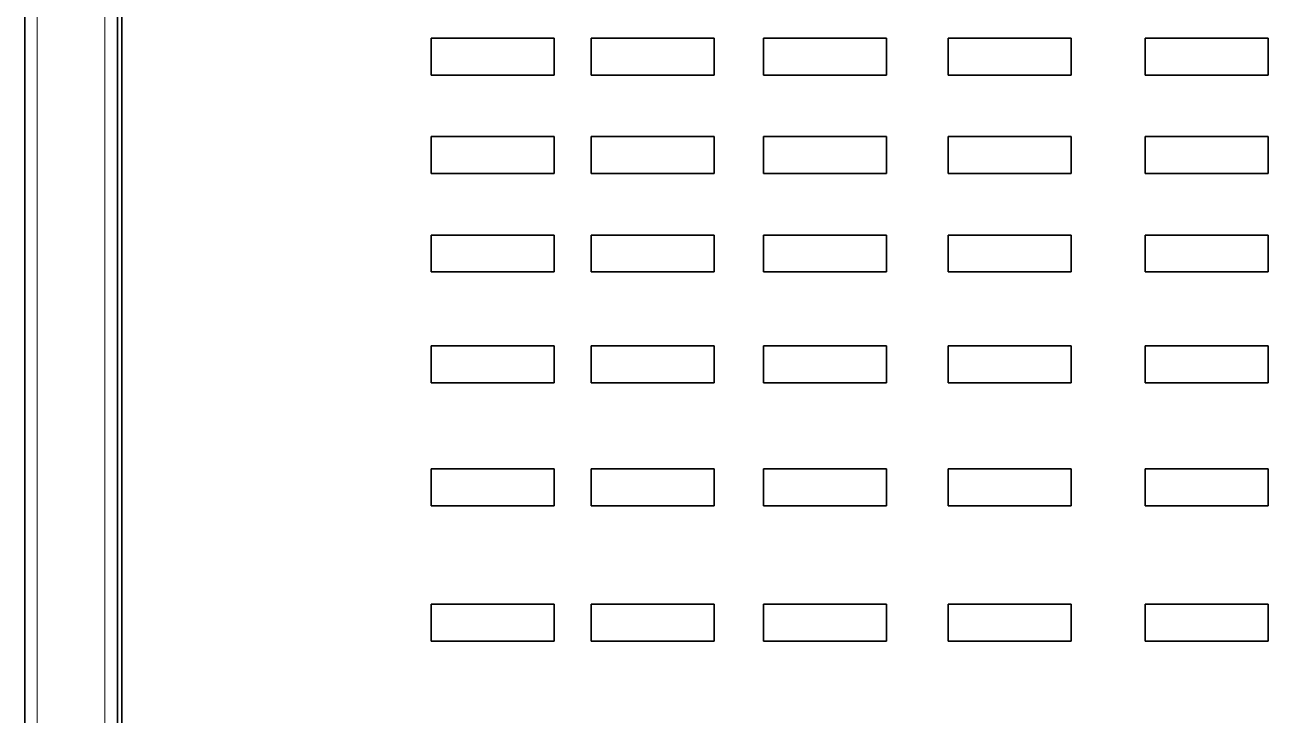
# Model space of a CAD drawing. Extents: x -45 to 645, y -160 to 467.
# Drawn here: x 291.1 to 341.6, y 195.1 to 223.1 of the extents above; entities that cross this region are included whole.
import ezdxf

# ---------------------------------------------------------------- set-up
doc = ezdxf.new("R2010")
doc.units = 0
doc.layers.add('layer 1', color=7, linetype='Continuous')

msp = doc.modelspace()

# ---------------------------------------------------------------- linework, layer by layer
at = {"color": 7, "lineweight": 35}
for p, q in [((295.071, 237.062), (295.071, 205.062)), ((295.071, 237.062), (295.071, 205.062)), ((295.071, 237.062), (295.071, 205.062)), ((295.071, 237.062), (295.071, 205.062)), ((291.132, 168.806), (291.132, 236.762)), ((291.132, 168.806), (291.132, 236.762)), ((291.132, 168.806), (291.132, 236.762)), ((291.132, 168.806), (291.132, 236.762)), ((294.89, 168.651), (294.89, 225.463)), ((294.89, 225.463), (294.89, 168.651)), ((294.89, 168.651), (294.89, 225.463)), ((294.89, 225.463), (294.89, 168.651)), ((295.071, 205.062), (295.071, 168.706)), ((295.071, 205.062), (295.071, 168.706)), ((295.071, 205.062), (295.071, 168.706)), ((295.071, 205.062), (295.071, 168.706))]:
    msp.add_line(p, q, dxfattribs=at)
at = {"color": 7, "lineweight": 13}
for p, q in [((291.632, 236.762), (291.632, 168.806)), ((291.632, 236.762), (291.632, 168.806)), ((291.632, 236.762), (291.632, 168.806)), ((291.632, 236.762), (291.632, 168.806)), ((294.375, 168.711), (294.375, 236.262)), ((294.375, 168.711), (294.375, 236.262)), ((294.375, 168.711), (294.375, 236.262)), ((294.375, 168.711), (294.375, 236.262)), ((294.875, 168.711), (294.875, 236.262)), ((294.875, 236.262), (294.875, 168.711)), ((294.875, 168.711), (294.875, 236.262)), ((294.875, 236.262), (294.875, 168.711))]:
    msp.add_line(p, q, dxfattribs=at)
at = {"color": 7, "lineweight": 35, "ltscale": 0.0375}
for p, q in [((307.632, 221.062), (307.632, 222.562)), ((307.632, 221.062), (307.632, 222.562)), ((307.632, 221.062), (307.632, 222.562)), ((307.632, 221.062), (307.632, 222.562)), ((312.632, 222.562), (312.632, 221.062)), ((312.632, 222.562), (312.632, 221.062)), ((312.632, 222.562), (312.632, 221.062)), ((312.632, 222.562), (312.632, 221.062)), ((314.132, 221.062), (314.132, 222.562)), ((314.132, 221.062), (314.132, 222.562)), ((314.132, 221.062), (314.132, 222.562)), ((314.132, 221.062), (314.132, 222.562)), ((319.132, 222.562), (319.132, 221.062)), ((319.132, 222.562), (319.132, 221.062)), ((319.132, 222.562), (319.132, 221.062)), ((319.132, 222.562), (319.132, 221.062)), ((321.132, 221.062), (321.132, 222.562)), ((321.132, 221.062), (321.132, 222.562)), ((321.132, 221.062), (321.132, 222.562)), ((321.132, 221.062), (321.132, 222.562)), ((326.132, 222.562), (326.132, 221.062)), ((326.132, 222.562), (326.132, 221.062)), ((326.132, 222.562), (326.132, 221.062)), ((326.132, 222.562), (326.132, 221.062)), ((328.632, 221.062), (328.632, 222.562)), ((328.632, 221.062), (328.632, 222.562)), ((328.632, 221.062), (328.632, 222.562)), ((328.632, 221.062), (328.632, 222.562)), ((333.632, 222.562), (333.632, 221.062)), ((333.632, 222.562), (333.632, 221.062)), ((333.632, 222.562), (333.632, 221.062)), ((333.632, 222.562), (333.632, 221.062)), ((336.632, 221.062), (336.632, 222.562)), ((336.632, 221.062), (336.632, 222.562)), ((336.632, 221.062), (336.632, 222.562)), ((336.632, 221.062), (336.632, 222.562)), ((341.632, 222.562), (341.632, 221.062)), ((341.632, 222.562), (341.632, 221.062)), ((341.632, 222.562), (341.632, 221.062)), ((341.632, 222.562), (341.632, 221.062)), ((307.632, 217.062), (307.632, 218.562)), ((307.632, 217.062), (307.632, 218.562)), ((307.632, 217.062), (307.632, 218.562)), ((307.632, 217.062), (307.632, 218.562)), ((312.632, 218.562), (312.632, 217.062)), ((312.632, 218.562), (312.632, 217.062)), ((312.632, 218.562), (312.632, 217.062)), ((312.632, 218.562), (312.632, 217.062)), ((314.132, 217.062), (314.132, 218.562)), ((314.132, 217.062), (314.132, 218.562)), ((314.132, 217.062), (314.132, 218.562)), ((314.132, 217.062), (314.132, 218.562)), ((319.132, 218.562), (319.132, 217.062)), ((319.132, 218.562), (319.132, 217.062)), ((319.132, 218.562), (319.132, 217.062)), ((319.132, 218.562), (319.132, 217.062)), ((321.132, 217.062), (321.132, 218.562)), ((321.132, 217.062), (321.132, 218.562)), ((321.132, 217.062), (321.132, 218.562)), ((321.132, 217.062), (321.132, 218.562)), ((326.132, 218.562), (326.132, 217.062)), ((326.132, 218.562), (326.132, 217.062)), ((326.132, 218.562), (326.132, 217.062)), ((326.132, 218.562), (326.132, 217.062)), ((328.632, 217.062), (328.632, 218.562)), ((328.632, 217.062), (328.632, 218.562)), ((328.632, 217.062), (328.632, 218.562)), ((328.632, 217.062), (328.632, 218.562)), ((333.632, 218.562), (333.632, 217.062)), ((333.632, 218.562), (333.632, 217.062)), ((333.632, 218.562), (333.632, 217.062)), ((333.632, 218.562), (333.632, 217.062)), ((336.632, 217.062), (336.632, 218.562)), ((336.632, 217.062), (336.632, 218.562)), ((336.632, 217.062), (336.632, 218.562)), ((336.632, 217.062), (336.632, 218.562)), ((341.632, 218.562), (341.632, 217.062)), ((341.632, 218.562), (341.632, 217.062)), ((341.632, 218.562), (341.632, 217.062)), ((341.632, 218.562), (341.632, 217.062)), ((307.632, 213.062), (307.632, 214.562)), ((307.632, 213.062), (307.632, 214.562)), ((307.632, 213.062), (307.632, 214.562)), ((307.632, 213.062), (307.632, 214.562)), ((312.632, 214.562), (312.632, 213.062)), ((312.632, 214.562), (312.632, 213.062)), ((312.632, 214.562), (312.632, 213.062)), ((312.632, 214.562), (312.632, 213.062)), ((314.132, 213.062), (314.132, 214.562)), ((314.132, 213.062), (314.132, 214.562)), ((314.132, 213.062), (314.132, 214.562)), ((314.132, 213.062), (314.132, 214.562)), ((319.132, 214.562), (319.132, 213.062)), ((319.132, 214.562), (319.132, 213.062)), ((319.132, 214.562), (319.132, 213.062)), ((319.132, 214.562), (319.132, 213.062)), ((321.132, 213.062), (321.132, 214.562)), ((321.132, 213.062), (321.132, 214.562)), ((321.132, 213.062), (321.132, 214.562)), ((321.132, 213.062), (321.132, 214.562)), ((326.132, 214.562), (326.132, 213.062)), ((326.132, 214.562), (326.132, 213.062)), ((326.132, 214.562), (326.132, 213.062)), ((326.132, 214.562), (326.132, 213.062)), ((328.632, 213.062), (328.632, 214.562)), ((328.632, 213.062), (328.632, 214.562)), ((328.632, 213.062), (328.632, 214.562)), ((328.632, 213.062), (328.632, 214.562)), ((333.632, 214.562), (333.632, 213.062)), ((333.632, 214.562), (333.632, 213.062)), ((333.632, 214.562), (333.632, 213.062)), ((333.632, 214.562), (333.632, 213.062)), ((336.632, 213.062), (336.632, 214.562)), ((336.632, 213.062), (336.632, 214.562)), ((336.632, 213.062), (336.632, 214.562)), ((336.632, 213.062), (336.632, 214.562)), ((341.632, 214.562), (341.632, 213.062)), ((341.632, 214.562), (341.632, 213.062)), ((341.632, 214.562), (341.632, 213.062)), ((341.632, 214.562), (341.632, 213.062)), ((307.632, 208.562), (307.632, 210.062)), ((307.632, 208.562), (307.632, 210.062)), ((307.632, 208.562), (307.632, 210.062)), ((307.632, 208.562), (307.632, 210.062)), ((312.632, 210.062), (312.632, 208.562)), ((312.632, 210.062), (312.632, 208.562)), ((312.632, 210.062), (312.632, 208.562)), ((312.632, 210.062), (312.632, 208.562)), ((314.132, 208.562), (314.132, 210.062)), ((314.132, 208.562), (314.132, 210.062)), ((314.132, 208.562), (314.132, 210.062)), ((314.132, 208.562), (314.132, 210.062)), ((319.132, 210.062), (319.132, 208.562)), ((319.132, 210.062), (319.132, 208.562)), ((319.132, 210.062), (319.132, 208.562)), ((319.132, 210.062), (319.132, 208.562)), ((321.132, 208.562), (321.132, 210.062)), ((321.132, 208.562), (321.132, 210.062)), ((321.132, 208.562), (321.132, 210.062)), ((321.132, 208.562), (321.132, 210.062)), ((326.132, 210.062), (326.132, 208.562)), ((326.132, 210.062), (326.132, 208.562)), ((326.132, 210.062), (326.132, 208.562)), ((326.132, 210.062), (326.132, 208.562)), ((328.632, 208.562), (328.632, 210.062)), ((328.632, 208.562), (328.632, 210.062)), ((328.632, 208.562), (328.632, 210.062)), ((328.632, 208.562), (328.632, 210.062)), ((333.632, 210.062), (333.632, 208.562)), ((333.632, 210.062), (333.632, 208.562)), ((333.632, 210.062), (333.632, 208.562)), ((333.632, 210.062), (333.632, 208.562)), ((336.632, 208.562), (336.632, 210.062)), ((336.632, 208.562), (336.632, 210.062)), ((336.632, 208.562), (336.632, 210.062)), ((336.632, 208.562), (336.632, 210.062)), ((341.632, 210.062), (341.632, 208.562)), ((341.632, 210.062), (341.632, 208.562)), ((341.632, 210.062), (341.632, 208.562)), ((341.632, 210.062), (341.632, 208.562)), ((307.632, 203.562), (307.632, 205.062)), ((307.632, 203.562), (307.632, 205.062)), ((307.632, 203.562), (307.632, 205.062)), ((307.632, 203.562), (307.632, 205.062)), ((312.632, 205.062), (312.632, 203.562)), ((312.632, 205.062), (312.632, 203.562)), ((312.632, 205.062), (312.632, 203.562)), ((312.632, 205.062), (312.632, 203.562)), ((314.132, 203.562), (314.132, 205.062)), ((314.132, 203.562), (314.132, 205.062)), ((314.132, 203.562), (314.132, 205.062)), ((314.132, 203.562), (314.132, 205.062)), ((319.132, 205.062), (319.132, 203.562)), ((319.132, 205.062), (319.132, 203.562)), ((319.132, 205.062), (319.132, 203.562)), ((319.132, 205.062), (319.132, 203.562)), ((321.132, 203.562), (321.132, 205.062)), ((321.132, 203.562), (321.132, 205.062)), ((321.132, 203.562), (321.132, 205.062)), ((321.132, 203.562), (321.132, 205.062)), ((326.132, 205.062), (326.132, 203.562)), ((326.132, 205.062), (326.132, 203.562)), ((326.132, 205.062), (326.132, 203.562)), ((326.132, 205.062), (326.132, 203.562)), ((328.632, 203.562), (328.632, 205.062)), ((328.632, 203.562), (328.632, 205.062)), ((328.632, 203.562), (328.632, 205.062)), ((328.632, 203.562), (328.632, 205.062)), ((333.632, 205.062), (333.632, 203.562)), ((333.632, 205.062), (333.632, 203.562)), ((333.632, 205.062), (333.632, 203.562)), ((333.632, 205.062), (333.632, 203.562)), ((336.632, 203.562), (336.632, 205.062)), ((336.632, 203.562), (336.632, 205.062)), ((336.632, 203.562), (336.632, 205.062)), ((336.632, 203.562), (336.632, 205.062)), ((341.632, 205.062), (341.632, 203.562)), ((341.632, 205.062), (341.632, 203.562)), ((341.632, 205.062), (341.632, 203.562)), ((341.632, 205.062), (341.632, 203.562)), ((307.632, 198.062), (307.632, 199.562)), ((307.632, 198.062), (307.632, 199.562)), ((307.632, 198.062), (307.632, 199.562)), ((307.632, 198.062), (307.632, 199.562)), ((312.632, 199.562), (312.632, 198.062)), ((312.632, 199.562), (312.632, 198.062)), ((312.632, 199.562), (312.632, 198.062)), ((312.632, 199.562), (312.632, 198.062)), ((314.132, 198.062), (314.132, 199.562)), ((314.132, 198.062), (314.132, 199.562)), ((314.132, 198.062), (314.132, 199.562)), ((314.132, 198.062), (314.132, 199.562)), ((319.132, 199.562), (319.132, 198.062)), ((319.132, 199.562), (319.132, 198.062)), ((319.132, 199.562), (319.132, 198.062)), ((319.132, 199.562), (319.132, 198.062)), ((321.132, 198.062), (321.132, 199.562)), ((321.132, 198.062), (321.132, 199.562)), ((321.132, 198.062), (321.132, 199.562)), ((321.132, 198.062), (321.132, 199.562)), ((326.132, 199.562), (326.132, 198.062)), ((326.132, 199.562), (326.132, 198.062)), ((326.132, 199.562), (326.132, 198.062)), ((326.132, 199.562), (326.132, 198.062)), ((328.632, 198.062), (328.632, 199.562)), ((328.632, 198.062), (328.632, 199.562)), ((328.632, 198.062), (328.632, 199.562)), ((328.632, 198.062), (328.632, 199.562)), ((333.632, 199.562), (333.632, 198.062)), ((333.632, 199.562), (333.632, 198.062)), ((333.632, 199.562), (333.632, 198.062)), ((333.632, 199.562), (333.632, 198.062)), ((336.632, 198.062), (336.632, 199.562)), ((336.632, 198.062), (336.632, 199.562)), ((336.632, 198.062), (336.632, 199.562)), ((336.632, 198.062), (336.632, 199.562)), ((341.632, 199.562), (341.632, 198.062)), ((341.632, 199.562), (341.632, 198.062)), ((341.632, 199.562), (341.632, 198.062)), ((341.632, 199.562), (341.632, 198.062))]:
    msp.add_line(p, q, dxfattribs=at)
at = {"color": 7, "lineweight": 35, "ltscale": 0.125}
for p, q in [((307.632, 222.562), (312.632, 222.562)), ((307.632, 222.562), (312.632, 222.562)), ((307.632, 222.562), (312.632, 222.562)), ((307.632, 222.562), (312.632, 222.562)), ((314.132, 222.562), (319.132, 222.562)), ((314.132, 222.562), (319.132, 222.562)), ((314.132, 222.562), (319.132, 222.562)), ((314.132, 222.562), (319.132, 222.562)), ((321.132, 222.562), (326.132, 222.562)), ((321.132, 222.562), (326.132, 222.562)), ((321.132, 222.562), (326.132, 222.562)), ((321.132, 222.562), (326.132, 222.562)), ((328.632, 222.562), (333.632, 222.562)), ((328.632, 222.562), (333.632, 222.562)), ((328.632, 222.562), (333.632, 222.562)), ((328.632, 222.562), (333.632, 222.562)), ((336.632, 222.562), (341.632, 222.562)), ((336.632, 222.562), (341.632, 222.562)), ((336.632, 222.562), (341.632, 222.562)), ((336.632, 222.562), (341.632, 222.562)), ((312.632, 221.062), (307.632, 221.062)), ((312.632, 221.062), (307.632, 221.062)), ((312.632, 221.062), (307.632, 221.062)), ((312.632, 221.062), (307.632, 221.062)), ((319.132, 221.062), (314.132, 221.062)), ((319.132, 221.062), (314.132, 221.062)), ((319.132, 221.062), (314.132, 221.062)), ((319.132, 221.062), (314.132, 221.062)), ((326.132, 221.062), (321.132, 221.062)), ((326.132, 221.062), (321.132, 221.062)), ((326.132, 221.062), (321.132, 221.062)), ((326.132, 221.062), (321.132, 221.062)), ((333.632, 221.062), (328.632, 221.062)), ((333.632, 221.062), (328.632, 221.062)), ((333.632, 221.062), (328.632, 221.062)), ((333.632, 221.062), (328.632, 221.062)), ((341.632, 221.062), (336.632, 221.062)), ((341.632, 221.062), (336.632, 221.062)), ((341.632, 221.062), (336.632, 221.062)), ((341.632, 221.062), (336.632, 221.062)), ((307.632, 218.562), (312.632, 218.562)), ((307.632, 218.562), (312.632, 218.562)), ((307.632, 218.562), (312.632, 218.562)), ((307.632, 218.562), (312.632, 218.562)), ((314.132, 218.562), (319.132, 218.562)), ((314.132, 218.562), (319.132, 218.562)), ((314.132, 218.562), (319.132, 218.562)), ((314.132, 218.562), (319.132, 218.562)), ((321.132, 218.562), (326.132, 218.562)), ((321.132, 218.562), (326.132, 218.562)), ((321.132, 218.562), (326.132, 218.562)), ((321.132, 218.562), (326.132, 218.562)), ((328.632, 218.562), (333.632, 218.562)), ((328.632, 218.562), (333.632, 218.562)), ((328.632, 218.562), (333.632, 218.562)), ((328.632, 218.562), (333.632, 218.562)), ((336.632, 218.562), (341.632, 218.562)), ((336.632, 218.562), (341.632, 218.562)), ((336.632, 218.562), (341.632, 218.562)), ((336.632, 218.562), (341.632, 218.562)), ((312.632, 217.062), (307.632, 217.062)), ((312.632, 217.062), (307.632, 217.062)), ((312.632, 217.062), (307.632, 217.062)), ((312.632, 217.062), (307.632, 217.062)), ((319.132, 217.062), (314.132, 217.062)), ((319.132, 217.062), (314.132, 217.062)), ((319.132, 217.062), (314.132, 217.062)), ((319.132, 217.062), (314.132, 217.062)), ((326.132, 217.062), (321.132, 217.062)), ((326.132, 217.062), (321.132, 217.062)), ((326.132, 217.062), (321.132, 217.062)), ((326.132, 217.062), (321.132, 217.062)), ((333.632, 217.062), (328.632, 217.062)), ((333.632, 217.062), (328.632, 217.062)), ((333.632, 217.062), (328.632, 217.062)), ((333.632, 217.062), (328.632, 217.062)), ((341.632, 217.062), (336.632, 217.062)), ((341.632, 217.062), (336.632, 217.062)), ((341.632, 217.062), (336.632, 217.062)), ((341.632, 217.062), (336.632, 217.062)), ((307.632, 214.562), (312.632, 214.562)), ((307.632, 214.562), (312.632, 214.562)), ((307.632, 214.562), (312.632, 214.562)), ((307.632, 214.562), (312.632, 214.562)), ((314.132, 214.562), (319.132, 214.562)), ((314.132, 214.562), (319.132, 214.562)), ((314.132, 214.562), (319.132, 214.562)), ((314.132, 214.562), (319.132, 214.562)), ((321.132, 214.562), (326.132, 214.562)), ((321.132, 214.562), (326.132, 214.562)), ((321.132, 214.562), (326.132, 214.562)), ((321.132, 214.562), (326.132, 214.562)), ((328.632, 214.562), (333.632, 214.562)), ((328.632, 214.562), (333.632, 214.562)), ((328.632, 214.562), (333.632, 214.562)), ((328.632, 214.562), (333.632, 214.562)), ((336.632, 214.562), (341.632, 214.562)), ((336.632, 214.562), (341.632, 214.562)), ((336.632, 214.562), (341.632, 214.562)), ((336.632, 214.562), (341.632, 214.562)), ((312.632, 213.062), (307.632, 213.062)), ((312.632, 213.062), (307.632, 213.062)), ((312.632, 213.062), (307.632, 213.062)), ((312.632, 213.062), (307.632, 213.062)), ((319.132, 213.062), (314.132, 213.062)), ((319.132, 213.062), (314.132, 213.062)), ((319.132, 213.062), (314.132, 213.062)), ((319.132, 213.062), (314.132, 213.062)), ((326.132, 213.062), (321.132, 213.062)), ((326.132, 213.062), (321.132, 213.062)), ((326.132, 213.062), (321.132, 213.062)), ((326.132, 213.062), (321.132, 213.062)), ((333.632, 213.062), (328.632, 213.062)), ((333.632, 213.062), (328.632, 213.062)), ((333.632, 213.062), (328.632, 213.062)), ((333.632, 213.062), (328.632, 213.062)), ((341.632, 213.062), (336.632, 213.062)), ((341.632, 213.062), (336.632, 213.062)), ((341.632, 213.062), (336.632, 213.062)), ((341.632, 213.062), (336.632, 213.062)), ((307.632, 210.062), (312.632, 210.062)), ((307.632, 210.062), (312.632, 210.062)), ((307.632, 210.062), (312.632, 210.062)), ((307.632, 210.062), (312.632, 210.062)), ((314.132, 210.062), (319.132, 210.062)), ((314.132, 210.062), (319.132, 210.062)), ((314.132, 210.062), (319.132, 210.062)), ((314.132, 210.062), (319.132, 210.062)), ((321.132, 210.062), (326.132, 210.062)), ((321.132, 210.062), (326.132, 210.062)), ((321.132, 210.062), (326.132, 210.062)), ((321.132, 210.062), (326.132, 210.062)), ((328.632, 210.062), (333.632, 210.062)), ((328.632, 210.062), (333.632, 210.062)), ((328.632, 210.062), (333.632, 210.062)), ((328.632, 210.062), (333.632, 210.062)), ((336.632, 210.062), (341.632, 210.062)), ((336.632, 210.062), (341.632, 210.062)), ((336.632, 210.062), (341.632, 210.062)), ((336.632, 210.062), (341.632, 210.062)), ((312.632, 208.562), (307.632, 208.562)), ((312.632, 208.562), (307.632, 208.562)), ((312.632, 208.562), (307.632, 208.562)), ((312.632, 208.562), (307.632, 208.562)), ((319.132, 208.562), (314.132, 208.562)), ((319.132, 208.562), (314.132, 208.562)), ((319.132, 208.562), (314.132, 208.562)), ((319.132, 208.562), (314.132, 208.562)), ((326.132, 208.562), (321.132, 208.562)), ((326.132, 208.562), (321.132, 208.562)), ((326.132, 208.562), (321.132, 208.562)), ((326.132, 208.562), (321.132, 208.562)), ((333.632, 208.562), (328.632, 208.562)), ((333.632, 208.562), (328.632, 208.562)), ((333.632, 208.562), (328.632, 208.562)), ((333.632, 208.562), (328.632, 208.562)), ((341.632, 208.562), (336.632, 208.562)), ((341.632, 208.562), (336.632, 208.562)), ((341.632, 208.562), (336.632, 208.562)), ((341.632, 208.562), (336.632, 208.562)), ((307.632, 205.062), (312.632, 205.062)), ((307.632, 205.062), (312.632, 205.062)), ((307.632, 205.062), (312.632, 205.062)), ((307.632, 205.062), (312.632, 205.062)), ((314.132, 205.062), (319.132, 205.062)), ((314.132, 205.062), (319.132, 205.062)), ((314.132, 205.062), (319.132, 205.062)), ((314.132, 205.062), (319.132, 205.062)), ((321.132, 205.062), (326.132, 205.062)), ((321.132, 205.062), (326.132, 205.062)), ((321.132, 205.062), (326.132, 205.062)), ((321.132, 205.062), (326.132, 205.062)), ((328.632, 205.062), (333.632, 205.062)), ((328.632, 205.062), (333.632, 205.062)), ((328.632, 205.062), (333.632, 205.062)), ((328.632, 205.062), (333.632, 205.062)), ((336.632, 205.062), (341.632, 205.062)), ((336.632, 205.062), (341.632, 205.062)), ((336.632, 205.062), (341.632, 205.062)), ((336.632, 205.062), (341.632, 205.062)), ((312.632, 203.562), (307.632, 203.562)), ((312.632, 203.562), (307.632, 203.562)), ((312.632, 203.562), (307.632, 203.562)), ((312.632, 203.562), (307.632, 203.562)), ((319.132, 203.562), (314.132, 203.562)), ((319.132, 203.562), (314.132, 203.562)), ((319.132, 203.562), (314.132, 203.562)), ((319.132, 203.562), (314.132, 203.562)), ((326.132, 203.562), (321.132, 203.562)), ((326.132, 203.562), (321.132, 203.562)), ((326.132, 203.562), (321.132, 203.562)), ((326.132, 203.562), (321.132, 203.562)), ((333.632, 203.562), (328.632, 203.562)), ((333.632, 203.562), (328.632, 203.562)), ((333.632, 203.562), (328.632, 203.562)), ((333.632, 203.562), (328.632, 203.562)), ((341.632, 203.562), (336.632, 203.562)), ((341.632, 203.562), (336.632, 203.562)), ((341.632, 203.562), (336.632, 203.562)), ((341.632, 203.562), (336.632, 203.562)), ((307.632, 199.562), (312.632, 199.562)), ((307.632, 199.562), (312.632, 199.562)), ((307.632, 199.562), (312.632, 199.562)), ((307.632, 199.562), (312.632, 199.562)), ((314.132, 199.562), (319.132, 199.562)), ((314.132, 199.562), (319.132, 199.562)), ((314.132, 199.562), (319.132, 199.562)), ((314.132, 199.562), (319.132, 199.562)), ((321.132, 199.562), (326.132, 199.562)), ((321.132, 199.562), (326.132, 199.562)), ((321.132, 199.562), (326.132, 199.562)), ((321.132, 199.562), (326.132, 199.562)), ((328.632, 199.562), (333.632, 199.562)), ((328.632, 199.562), (333.632, 199.562)), ((328.632, 199.562), (333.632, 199.562)), ((328.632, 199.562), (333.632, 199.562)), ((336.632, 199.562), (341.632, 199.562)), ((336.632, 199.562), (341.632, 199.562)), ((336.632, 199.562), (341.632, 199.562)), ((336.632, 199.562), (341.632, 199.562)), ((312.632, 198.062), (307.632, 198.062)), ((312.632, 198.062), (307.632, 198.062)), ((312.632, 198.062), (307.632, 198.062)), ((312.632, 198.062), (307.632, 198.062)), ((319.132, 198.062), (314.132, 198.062)), ((319.132, 198.062), (314.132, 198.062)), ((319.132, 198.062), (314.132, 198.062)), ((319.132, 198.062), (314.132, 198.062)), ((326.132, 198.062), (321.132, 198.062)), ((326.132, 198.062), (321.132, 198.062)), ((326.132, 198.062), (321.132, 198.062)), ((326.132, 198.062), (321.132, 198.062)), ((333.632, 198.062), (328.632, 198.062)), ((333.632, 198.062), (328.632, 198.062)), ((333.632, 198.062), (328.632, 198.062)), ((333.632, 198.062), (328.632, 198.062)), ((341.632, 198.062), (336.632, 198.062)), ((341.632, 198.062), (336.632, 198.062)), ((341.632, 198.062), (336.632, 198.062)), ((341.632, 198.062), (336.632, 198.062))]:
    msp.add_line(p, q, dxfattribs=at)
at = {"layer": 'layer 1', "color": 7, "lineweight": 9, "true_color": 0xffffff}
for points in [[(295.071, 205.062), (295.071, 215.729), (295.071, 231.729), (295.071, 237.062)], [(291.132, 168.806), (291.132, 191.458), (291.132, 225.436), (291.132, 236.762)], [(294.89, 225.462), (294.89, 206.525), (294.89, 178.119), (294.89, 168.651)], [(307.632, 221.062), (307.632, 221.562), (307.632, 222.312), (307.632, 222.562)], [(307.632, 222.562), (309.298, 222.562), (311.798, 222.562), (312.632, 222.562)], [(312.632, 222.562), (312.632, 222.062), (312.632, 221.312), (312.632, 221.062)], [(314.132, 221.062), (314.132, 221.562), (314.132, 222.312), (314.132, 222.562)], [(314.132, 222.562), (315.798, 222.562), (318.298, 222.562), (319.132, 222.562)], [(319.132, 222.562), (319.132, 222.062), (319.132, 221.312), (319.132, 221.062)], [(321.132, 221.062), (321.132, 221.562), (321.132, 222.312), (321.132, 222.562)], [(321.132, 222.562), (322.798, 222.562), (325.298, 222.562), (326.132, 222.562)], [(326.132, 222.562), (326.132, 222.062), (326.132, 221.312), (326.132, 221.062)], [(328.632, 221.062), (328.632, 221.562), (328.632, 222.312), (328.632, 222.562)], [(328.632, 222.562), (330.298, 222.562), (332.798, 222.562), (333.632, 222.562)], [(333.632, 222.562), (333.632, 222.062), (333.632, 221.312), (333.632, 221.062)], [(336.632, 221.062), (336.632, 221.562), (336.632, 222.312), (336.632, 222.562)], [(336.632, 222.562), (338.298, 222.562), (340.798, 222.562), (341.632, 222.562)], [(341.632, 222.562), (341.632, 222.062), (341.632, 221.312), (341.632, 221.062)], [(312.632, 221.062), (310.965, 221.062), (308.465, 221.062), (307.632, 221.062)], [(319.132, 221.062), (317.465, 221.062), (314.965, 221.062), (314.132, 221.062)], [(326.132, 221.062), (324.465, 221.062), (321.965, 221.062), (321.132, 221.062)], [(333.632, 221.062), (331.965, 221.062), (329.465, 221.062), (328.632, 221.062)], [(341.632, 221.062), (339.965, 221.062), (337.465, 221.062), (336.632, 221.062)], [(307.632, 217.062), (307.632, 217.562), (307.632, 218.312), (307.632, 218.562)], [(307.632, 218.562), (309.298, 218.562), (311.798, 218.562), (312.632, 218.562)], [(312.632, 218.562), (312.632, 218.062), (312.632, 217.312), (312.632, 217.062)], [(314.132, 217.062), (314.132, 217.562), (314.132, 218.312), (314.132, 218.562)], [(314.132, 218.562), (315.798, 218.562), (318.298, 218.562), (319.132, 218.562)], [(319.132, 218.562), (319.132, 218.062), (319.132, 217.312), (319.132, 217.062)], [(321.132, 217.062), (321.132, 217.562), (321.132, 218.312), (321.132, 218.562)], [(321.132, 218.562), (322.798, 218.562), (325.298, 218.562), (326.132, 218.562)], [(326.132, 218.562), (326.132, 218.062), (326.132, 217.312), (326.132, 217.062)], [(328.632, 217.062), (328.632, 217.562), (328.632, 218.312), (328.632, 218.562)], [(328.632, 218.562), (330.298, 218.562), (332.798, 218.562), (333.632, 218.562)], [(333.632, 218.562), (333.632, 218.062), (333.632, 217.312), (333.632, 217.062)], [(336.632, 217.062), (336.632, 217.562), (336.632, 218.312), (336.632, 218.562)], [(336.632, 218.562), (338.298, 218.562), (340.798, 218.562), (341.632, 218.562)], [(341.632, 218.562), (341.632, 218.062), (341.632, 217.312), (341.632, 217.062)], [(312.632, 217.062), (310.965, 217.062), (308.465, 217.062), (307.632, 217.062)], [(319.132, 217.062), (317.465, 217.062), (314.965, 217.062), (314.132, 217.062)], [(326.132, 217.062), (324.465, 217.062), (321.965, 217.062), (321.132, 217.062)], [(333.632, 217.062), (331.965, 217.062), (329.465, 217.062), (328.632, 217.062)], [(341.632, 217.062), (339.965, 217.062), (337.465, 217.062), (336.632, 217.062)], [(307.632, 214.562), (309.298, 214.562), (311.798, 214.562), (312.632, 214.562)], [(307.632, 213.062), (307.632, 213.562), (307.632, 214.312), (307.632, 214.562)], [(312.632, 214.562), (312.632, 214.062), (312.632, 213.312), (312.632, 213.062)], [(314.132, 214.562), (315.798, 214.562), (318.298, 214.562), (319.132, 214.562)], [(314.132, 213.062), (314.132, 213.562), (314.132, 214.312), (314.132, 214.562)], [(319.132, 214.562), (319.132, 214.062), (319.132, 213.312), (319.132, 213.062)], [(321.132, 214.562), (322.798, 214.562), (325.298, 214.562), (326.132, 214.562)], [(321.132, 213.062), (321.132, 213.562), (321.132, 214.312), (321.132, 214.562)], [(326.132, 214.562), (326.132, 214.062), (326.132, 213.312), (326.132, 213.062)], [(328.632, 214.562), (330.298, 214.562), (332.798, 214.562), (333.632, 214.562)], [(328.632, 213.062), (328.632, 213.562), (328.632, 214.312), (328.632, 214.562)], [(333.632, 214.562), (333.632, 214.062), (333.632, 213.312), (333.632, 213.062)], [(336.632, 214.562), (338.298, 214.562), (340.798, 214.562), (341.632, 214.562)], [(336.632, 213.062), (336.632, 213.562), (336.632, 214.312), (336.632, 214.562)], [(341.632, 214.562), (341.632, 214.062), (341.632, 213.312), (341.632, 213.062)], [(312.632, 213.062), (310.965, 213.062), (308.465, 213.062), (307.632, 213.062)], [(319.132, 213.062), (317.465, 213.062), (314.965, 213.062), (314.132, 213.062)], [(326.132, 213.062), (324.465, 213.062), (321.965, 213.062), (321.132, 213.062)], [(333.632, 213.062), (331.965, 213.062), (329.465, 213.062), (328.632, 213.062)], [(341.632, 213.062), (339.965, 213.062), (337.465, 213.062), (336.632, 213.062)], [(307.632, 210.062), (309.298, 210.062), (311.798, 210.062), (312.632, 210.062)], [(307.632, 208.562), (307.632, 209.062), (307.632, 209.812), (307.632, 210.062)], [(312.632, 210.062), (312.632, 209.562), (312.632, 208.812), (312.632, 208.562)], [(314.132, 210.062), (315.798, 210.062), (318.298, 210.062), (319.132, 210.062)], [(314.132, 208.562), (314.132, 209.062), (314.132, 209.812), (314.132, 210.062)], [(319.132, 210.062), (319.132, 209.562), (319.132, 208.812), (319.132, 208.562)], [(321.132, 210.062), (322.798, 210.062), (325.298, 210.062), (326.132, 210.062)], [(321.132, 208.562), (321.132, 209.062), (321.132, 209.812), (321.132, 210.062)], [(326.132, 210.062), (326.132, 209.562), (326.132, 208.812), (326.132, 208.562)], [(328.632, 210.062), (330.298, 210.062), (332.798, 210.062), (333.632, 210.062)], [(328.632, 208.562), (328.632, 209.062), (328.632, 209.812), (328.632, 210.062)], [(333.632, 210.062), (333.632, 209.562), (333.632, 208.812), (333.632, 208.562)], [(336.632, 210.062), (338.298, 210.062), (340.798, 210.062), (341.632, 210.062)], [(336.632, 208.562), (336.632, 209.062), (336.632, 209.812), (336.632, 210.062)], [(341.632, 210.062), (341.632, 209.562), (341.632, 208.812), (341.632, 208.562)], [(312.632, 208.562), (310.965, 208.562), (308.465, 208.562), (307.632, 208.562)], [(319.132, 208.562), (317.465, 208.562), (314.965, 208.562), (314.132, 208.562)], [(326.132, 208.562), (324.465, 208.562), (321.965, 208.562), (321.132, 208.562)], [(333.632, 208.562), (331.965, 208.562), (329.465, 208.562), (328.632, 208.562)], [(341.632, 208.562), (339.965, 208.562), (337.465, 208.562), (336.632, 208.562)], [(295.071, 168.706), (295.071, 180.825), (295.071, 199.003), (295.071, 205.062)], [(307.632, 205.062), (309.298, 205.062), (311.798, 205.062), (312.632, 205.062)], [(307.632, 203.562), (307.632, 204.062), (307.632, 204.812), (307.632, 205.062)], [(312.632, 205.062), (312.632, 204.562), (312.632, 203.812), (312.632, 203.562)], [(314.132, 205.062), (315.798, 205.062), (318.298, 205.062), (319.132, 205.062)], [(314.132, 203.562), (314.132, 204.062), (314.132, 204.812), (314.132, 205.062)], [(319.132, 205.062), (319.132, 204.562), (319.132, 203.812), (319.132, 203.562)], [(321.132, 205.062), (322.798, 205.062), (325.298, 205.062), (326.132, 205.062)], [(321.132, 203.562), (321.132, 204.062), (321.132, 204.812), (321.132, 205.062)], [(326.132, 205.062), (326.132, 204.562), (326.132, 203.812), (326.132, 203.562)], [(328.632, 205.062), (330.298, 205.062), (332.798, 205.062), (333.632, 205.062)], [(328.632, 203.562), (328.632, 204.062), (328.632, 204.812), (328.632, 205.062)], [(333.632, 205.062), (333.632, 204.562), (333.632, 203.812), (333.632, 203.562)], [(336.632, 205.062), (338.298, 205.062), (340.798, 205.062), (341.632, 205.062)], [(336.632, 203.562), (336.632, 204.062), (336.632, 204.812), (336.632, 205.062)], [(341.632, 205.062), (341.632, 204.562), (341.632, 203.812), (341.632, 203.562)], [(312.632, 203.562), (310.965, 203.562), (308.465, 203.562), (307.632, 203.562)], [(319.132, 203.562), (317.465, 203.562), (314.965, 203.562), (314.132, 203.562)], [(326.132, 203.562), (324.465, 203.562), (321.965, 203.562), (321.132, 203.562)], [(333.632, 203.562), (331.965, 203.562), (329.465, 203.562), (328.632, 203.562)], [(341.632, 203.562), (339.965, 203.562), (337.465, 203.562), (336.632, 203.562)], [(307.632, 199.562), (309.298, 199.562), (311.798, 199.562), (312.632, 199.562)], [(307.632, 198.062), (307.632, 198.562), (307.632, 199.312), (307.632, 199.562)], [(312.632, 199.562), (312.632, 199.062), (312.632, 198.312), (312.632, 198.062)], [(314.132, 199.562), (315.798, 199.562), (318.298, 199.562), (319.132, 199.562)], [(314.132, 198.062), (314.132, 198.562), (314.132, 199.312), (314.132, 199.562)], [(319.132, 199.562), (319.132, 199.062), (319.132, 198.312), (319.132, 198.062)], [(321.132, 199.562), (322.798, 199.562), (325.298, 199.562), (326.132, 199.562)], [(321.132, 198.062), (321.132, 198.562), (321.132, 199.312), (321.132, 199.562)], [(326.132, 199.562), (326.132, 199.062), (326.132, 198.312), (326.132, 198.062)], [(328.632, 199.562), (330.298, 199.562), (332.798, 199.562), (333.632, 199.562)], [(328.632, 198.062), (328.632, 198.562), (328.632, 199.312), (328.632, 199.562)], [(333.632, 199.562), (333.632, 199.062), (333.632, 198.312), (333.632, 198.062)], [(336.632, 199.562), (338.298, 199.562), (340.798, 199.562), (341.632, 199.562)], [(336.632, 198.062), (336.632, 198.562), (336.632, 199.312), (336.632, 199.562)], [(341.632, 199.562), (341.632, 199.062), (341.632, 198.312), (341.632, 198.062)], [(312.632, 198.062), (310.965, 198.062), (308.465, 198.062), (307.632, 198.062)], [(319.132, 198.062), (317.465, 198.062), (314.965, 198.062), (314.132, 198.062)], [(326.132, 198.062), (324.465, 198.062), (321.965, 198.062), (321.132, 198.062)], [(333.632, 198.062), (331.965, 198.062), (329.465, 198.062), (328.632, 198.062)], [(341.632, 198.062), (339.965, 198.062), (337.465, 198.062), (336.632, 198.062)]]:
    msp.add_open_spline(points, degree=3, dxfattribs=at)

doc.saveas('drawing.dxf')
